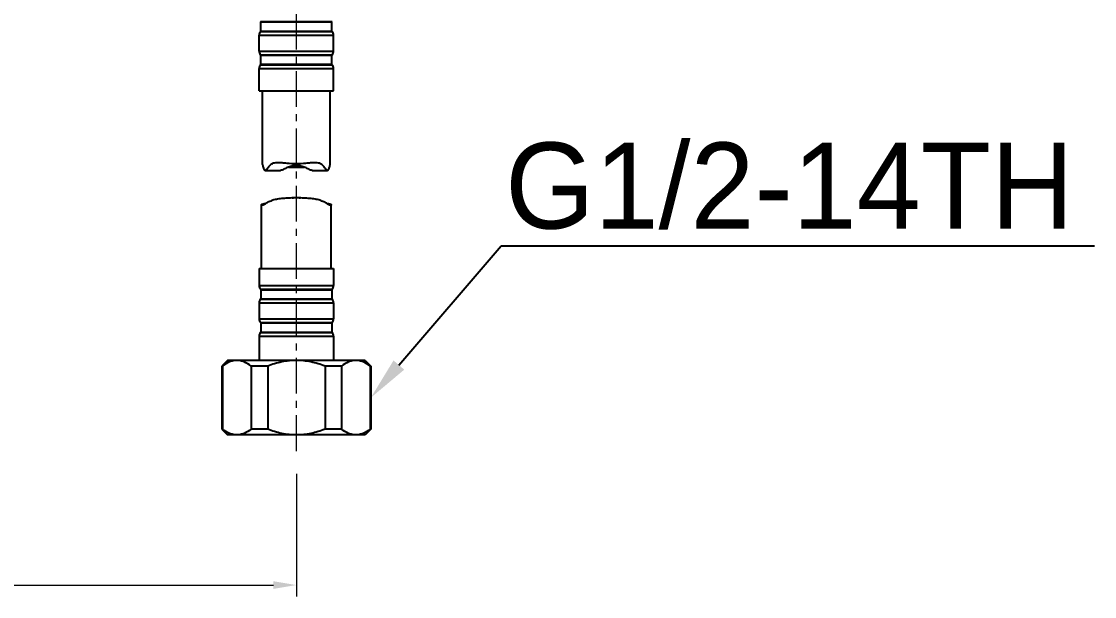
# Model space of a CAD drawing. Extents: x 0 to 1693, y 0 to 1240.
# Drawn here: x 568.2 to 755.5, y 349.3 to 449.5 of the extents above; entities that cross this region are included whole.
import ezdxf
from ezdxf import colors
from ezdxf.entities.mleader import LeaderData, LeaderLine
from ezdxf.math import Vec2, Vec3

# ---------------------------------------------------------------- set-up
doc = ezdxf.new("R2010")
doc.units = 0
doc.header["$LTSCALE"] = 10
doc.header["$MEASUREMENT"] = 0
doc.header["$PDMODE"] = 3
doc.header["$PDSIZE"] = -10
doc.linetypes.add('CENTER', pattern=[2, 1.25, -0.25, 0.25, -0.25])
doc.linetypes.add('CENTER2', pattern=[28.575, 19.05, -3.175, 3.175, -3.175])
doc.layers.get('0').update_dxf_attribs({"linetype": 'CONTINUOUS'})
doc.layers.get('DEFPOINTS').update_dxf_attribs({"linetype": 'CONTINUOUS'})
doc.layers.add('Cneter', color=1, linetype='CENTER2', lineweight=13)
doc.layers.add('DEF_LAYER_ASSEM_MEMBER', color=7, linetype='CONTINUOUS')
doc.styles.add('Daelim Dimension', font='')
doc.styles.get('Daelim Dimension').set_extended_font_data('나눔고딕')
doc.dimstyles.new('DEFAULT', dxfattribs={"dimscale": 2, "dimtxt": 2, "dimasz": 2, "dimexe": 0, "dimexo": 2, "dimgap": 1, "dimtad": 1, "dimdec": 0, "dimzin": 9, "dimdsep": 46, "dimtxsty": 'Daelim Dimension', "dimcen": 0.5, "dimclrd": 5, "dimclre": 5, "dimclrt": 256, "dimadec": 1, "dimazin": 0, "dimtfac": 1, "dimtdec": 0, "dimtix": 1, "dimtmove": 0, "dimatfit": 3, "dimfxl": 1, "dimtolj": 1, "dimtzin": 1, "dimlwd": 9, "dimlwe": 9, "dimarcsym": 0})

# ---------------------------------------------------------------- blocks, each defined once
blk = doc.blocks.new('*D5')
at = {"color": 5, "lineweight": 9, "ltscale": 0.5, "transparency": 16777216}
for p, q in [((412.19, 368.92), (412.19, 349.29)), ((616.19, 370.66), (616.19, 349.29)), ((416.19, 351.29), (612.19, 351.29))]:
    blk.add_line(p, q, dxfattribs=at)
at = {"color": 5, "ltscale": 0.5, "transparency": 16777216}
for points in [[(416.19, 351.96), (416.19, 350.63), (412.19, 351.29)], [(612.19, 351.96), (612.19, 350.63), (616.19, 351.29)]]:
    blk.add_solid(points, dxfattribs=at)
at = {"layer": 'DEFPOINTS', "color": 0, "ltscale": 0.5, "transparency": 16777216}
for p in [(616.19, 374.66), (412.19, 372.92), (616.19, 351.29)]:
    blk.add_point(p, dxfattribs=at)
at = {"color": 7, "ltscale": 0.5, "transparency": 16777216, "insert": (514.19, 364.14), "char_height": 10, "attachment_point": 2, "style": 'Daelim Dimension'}
blk.add_mtext('\\A1;204', dxfattribs=at)

msp = doc.modelspace()

# ---------------------------------------------------------------- linework, layer by layer
at = {"layer": 'Cneter', "linetype": 'CENTER', "lineweight": 5, "ltscale": 0.5}
msp.add_line((616.19, 374.66), (616.19, 592.56), dxfattribs=at)
at = {"layer": 'DEF_LAYER_ASSEM_MEMBER', "color": 9, "linetype": 'Continuous'}
for p, q in [((609.93, 449.55), (622.44, 449.55)), ((609.93, 447.81), (622.44, 447.81)), ((609.69, 447.16), (622.69, 447.16)), ((609.69, 444.4), (622.69, 444.4)), ((609.93, 443.75), (622.44, 443.75)), ((609.93, 442.01), (622.44, 442.01)), ((609.69, 441.36), (622.69, 441.36)), ((609.69, 403.51), (622.69, 403.51)), ((609.93, 402.86), (622.44, 402.86)), ((609.93, 401.12), (622.44, 401.12)), ((609.69, 400.47), (622.69, 400.47)), ((609.69, 397.71), (622.69, 397.71)), ((609.93, 397.06), (622.44, 397.06)), ((609.93, 395.32), (622.44, 395.32)), ((609.69, 394.67), (622.69, 394.67))]:
    msp.add_line(p, q, dxfattribs=at)
at = {"layer": 'DEF_LAYER_ASSEM_MEMBER', "color": 7, "linetype": 'Continuous'}
for p, q in [((609.99, 449.48), (609.93, 449.55)), ((609.99, 449.48), (622.39, 449.48)), ((609.99, 447.88), (609.99, 449.48)), ((622.39, 449.48), (622.44, 449.55)), ((622.39, 447.88), (622.39, 449.48)), ((609.93, 447.81), (609.99, 447.88)), ((609.99, 447.88), (622.39, 447.88)), ((622.44, 447.81), (622.39, 447.88)), ((609.69, 444.4), (609.69, 447.16)), ((622.69, 444.4), (622.69, 447.16)), ((609.99, 443.68), (609.93, 443.75)), ((622.39, 443.68), (622.44, 443.75)), ((609.93, 442.01), (609.99, 442.08)), ((609.99, 443.68), (622.39, 443.68)), ((609.99, 442.08), (609.99, 443.68)), ((609.99, 442.08), (622.39, 442.08)), ((622.39, 442.08), (622.39, 443.68)), ((622.44, 442.01), (622.39, 442.08)), ((609.69, 437.46), (609.69, 441.36)), ((622.69, 437.46), (622.69, 441.36)), ((609.69, 437.46), (622.68, 437.46)), ((610.29, 424.62), (610.29, 437.46)), ((622.09, 424.62), (622.09, 437.46)), ((610.77, 423.58), (613.44, 423.58)), ((614.82, 424.16), (617.55, 424.16)), ((616.73, 424.16), (615.64, 424.16)), ((618.93, 423.58), (621.61, 423.58)), ((610.09, 406.46), (610.09, 417.58)), ((610.78, 417.76), (610.54, 417.76)), ((621.84, 417.76), (621.59, 417.76)), ((622.29, 406.46), (622.29, 417.58)), ((609.69, 406.46), (622.68, 406.46)), ((609.69, 406.46), (609.69, 403.51)), ((622.69, 406.46), (622.69, 403.51)), ((609.93, 402.86), (609.99, 402.79)), ((609.99, 402.79), (622.39, 402.79)), ((609.99, 402.79), (609.99, 401.19)), ((622.44, 402.86), (622.39, 402.79)), ((622.39, 402.79), (622.39, 401.19)), ((609.99, 401.19), (609.93, 401.12)), ((609.99, 401.19), (622.39, 401.19)), ((622.39, 401.19), (622.44, 401.12)), ((609.69, 400.47), (609.69, 397.71)), ((622.69, 400.47), (622.69, 397.71)), ((609.93, 397.06), (609.99, 396.99)), ((609.99, 396.99), (622.39, 396.99)), ((609.99, 396.99), (609.99, 395.39)), ((622.44, 397.06), (622.39, 396.99)), ((622.39, 396.99), (622.39, 395.39)), ((609.99, 395.39), (609.93, 395.32)), ((609.99, 395.39), (622.39, 395.39)), ((622.39, 395.39), (622.44, 395.32)), ((609.69, 394.67), (609.69, 390.46)), ((622.69, 394.67), (622.69, 390.46)), ((604.19, 390.46), (603.19, 389.46)), ((603.29, 389.46), (603.19, 389.46)), ((603.19, 389.46), (603.19, 378.46)), ((603.29, 389.46), (603.29, 378.46)), ((628.19, 390.46), (604.19, 390.46)), ((611.19, 389.46), (608.29, 389.46)), ((608.29, 389.46), (608.29, 378.46)), ((611.19, 389.46), (611.19, 378.46)), ((624.08, 389.46), (621.19, 389.46)), ((621.19, 389.46), (621.19, 378.46)), ((624.08, 389.46), (624.08, 378.46)), ((628.19, 390.46), (629.19, 389.46)), ((629.19, 389.46), (629.08, 389.46)), ((629.08, 389.46), (629.08, 378.46)), ((629.19, 389.46), (629.19, 378.46)), ((603.29, 378.46), (603.19, 378.46)), ((603.19, 378.46), (604.19, 377.46)), ((611.19, 378.46), (608.29, 378.46)), ((624.08, 378.46), (621.19, 378.46)), ((629.19, 378.46), (628.19, 377.46)), ((629.19, 378.46), (629.08, 378.46)), ((628.19, 377.46), (604.19, 377.46))]:
    msp.add_line(p, q, dxfattribs=at)
for centre, radius, start, end in [((610.69, 447.16), 1, 139.3987, 180), ((621.69, 447.16), 1, 0, 40.6013), ((610.69, 444.4), 1, 180, 220.6013), ((621.69, 444.4), 1, 319.3987, 0), ((610.69, 441.36), 1, 139.3987, 180), ((621.69, 441.36), 1, 0, 40.6013), ((616.17, 444.22), 19.91, 267.8576, 270.0345), ((616.2, 444.22), 19.91, 269.9655, 272.1437), ((616.19, 416.02), 2.85, 90, 90.1921), ((616.19, 416.02), 2.85, 89.8089, 90), ((610.69, 403.51), 1, 180, 220.6013), ((621.69, 403.51), 1, 319.3987, 0), ((610.69, 400.47), 1, 139.3987, 180), ((621.69, 400.47), 1, 0, 40.6013), ((610.69, 397.71), 1, 180, 220.6013), ((621.69, 397.71), 1, 319.3987, 0), ((610.69, 394.67), 1, 139.3987, 180), ((621.69, 394.67), 1, 0, 40.6013)]:
    msp.add_arc(centre, radius, start, end, dxfattribs=at)
for points, start_tangent, end_tangent in [([(610.29, 424.62), (610.29, 424.54), (610.32, 424.43), (610.41, 424.13), (610.55, 423.78), (610.65, 423.64), (610.77, 423.58)], (0.003661, -0.999993), (0.999995, 0.003209)), ([(610.77, 423.58), (610.86, 423.61), (610.96, 423.7), (611.16, 423.95), (611.38, 424.24), (611.62, 424.51), (611.89, 424.73), (612.22, 424.88), (612.58, 424.96), (612.97, 424.98)], (0.999995, 0.003209), (1, 0.000097)), ([(612.97, 424.98), (613.71, 424.94), (614.51, 424.86), (616.19, 424.76)], (1, 0.000097), (1, 0)), ([(616.19, 424.4), (615.38, 424.32), (614.65, 424.09), (614.01, 423.78), (613.72, 423.64), (613.44, 423.58)], (-1, 0), (-0.999982, -0.005988)), ([(616.19, 424.76), (617.86, 424.86), (618.66, 424.94), (619.4, 424.98)], (1, 0), (1, -0.000165)), ([(618.93, 423.58), (618.65, 423.64), (618.36, 423.78), (617.72, 424.09), (616.99, 424.32), (616.19, 424.4)], (-0.999992, 0.004106), (-1, 0)), ([(619.4, 424.98), (619.79, 424.96), (620.15, 424.88), (620.48, 424.73), (620.75, 424.51), (620.99, 424.24), (621.21, 423.95), (621.41, 423.7), (621.51, 423.61), (621.61, 423.58)], (1, -0.000165), (0.999976, 0.006939)), ([(621.61, 423.58), (621.72, 423.64), (621.82, 423.78), (621.96, 424.13), (622.05, 424.43), (622.08, 424.54), (622.09, 424.62)], (0.999976, 0.006939), (0.00154, 0.999999)), ([(610.09, 417.57), (610.09, 417.59), (610.11, 417.63)], (-0.007301, 0.999973), (0.605619, 0.795755)), ([(610.2, 417.49), (610.11, 417.51), (610.09, 417.57)], (-0.999994, 0.003325), (-0.007301, 0.999973)), ([(610.11, 417.63), (610.25, 417.72), (610.54, 417.76)], (0.605619, 0.795755), (1, 0.00049)), ([(616.19, 418.79), (615.12, 418.77), (614.1, 418.71), (613.14, 418.61), (612.28, 418.43), (611.54, 418.17), (610.95, 417.86), (610.5, 417.59), (610.33, 417.51), (610.2, 417.49)], (-1, 0), (-0.999994, 0.003325)), ([(615.47, 418.78), (616.18, 418.87)], (0.970048, 0.242914), (0.999994, 0.003352)), ([(616.19, 418.87), (616.9, 418.78)], (0.999994, -0.003335), (0.970125, -0.242607)), ([(622.17, 417.49), (622.04, 417.51), (621.87, 417.59), (621.42, 417.86), (620.83, 418.17), (620.1, 418.43), (619.23, 418.61), (618.27, 418.71), (617.25, 418.77), (616.19, 418.79)], (-0.999995, -0.003028), (-1, 0)), ([(621.84, 417.76), (621.91, 417.75), (622.1, 417.73)], (1, -0.000411), (0.964278, -0.264892)), ([(622.1, 417.73), (622.18, 417.7), (622.29, 417.57)], (0.964278, -0.264892), (-0.007091, -0.999975)), ([(622.29, 417.57), (622.26, 417.51), (622.17, 417.49)], (-0.007091, -0.999975), (-0.999995, -0.003028)), ([(605.79, 390.46), (605.15, 390.39), (604.52, 390.19), (603.29, 389.46)], (-1, 0), (-0.792624, -0.609711)), ([(608.29, 389.46), (607.07, 390.19), (606.43, 390.39), (605.79, 390.46)], (-0.792624, 0.609711), (-1, 0)), ([(616.19, 390.46), (613.64, 390.19), (611.19, 389.46)], (-1, 0), (-0.933346, -0.358979)), ([(621.19, 389.46), (618.73, 390.19), (616.19, 390.46)], (-0.933346, 0.358979), (-1, 0)), ([(626.58, 390.46), (625.94, 390.39), (625.3, 390.19), (624.08, 389.46)], (-1, 0), (-0.792624, -0.609711)), ([(629.08, 389.46), (627.85, 390.19), (627.22, 390.39), (626.58, 390.46)], (-0.792624, 0.609711), (-1, 0)), ([(605.79, 377.46), (605.15, 377.53), (604.52, 377.73), (603.29, 378.46)], (-1, 0), (-0.792624, 0.609711)), ([(608.29, 378.46), (607.07, 377.73), (606.43, 377.53), (605.79, 377.46)], (-0.792624, -0.609711), (-1, 0)), ([(616.19, 377.46), (613.64, 377.73), (611.19, 378.46)], (-1, 0), (-0.933346, 0.358979)), ([(621.19, 378.46), (618.73, 377.73), (616.19, 377.46)], (-0.933346, -0.358979), (-1, 0)), ([(626.58, 377.46), (625.94, 377.53), (625.3, 377.73), (624.08, 378.46)], (-1, 0), (-0.792624, 0.609711)), ([(629.08, 378.46), (627.85, 377.73), (627.22, 377.53), (626.58, 377.46)], (-0.792624, -0.609711), (-1, 0))]:
    msp.add_spline(points, degree=3, dxfattribs=dict(at, start_tangent=start_tangent, end_tangent=end_tangent))

# ---------------------------------------------------------------- dimensions: what is measured, and where the dimension line sits
at = {"color": 5, "ltscale": 0.5}
dim = msp.add_linear_dim(base=(616.19, 351.29), p1=(412.19, 372.92), p2=(616.19, 374.66), dimstyle='DEFAULT', override={"dimtxt": 5, "dimexe": 1, "dimdec": 0, "dimclrd": 5, "dimclre": 5, "dimclrt": 7}, dxfattribs=at)
dim.commit()
dim.dimension.update_dxf_attribs({"geometry": '*D5', "text_midpoint": (514.19, 351.29), "dimtype": 128})

# ---------------------------------------------------------------- leaders
at = {"ltscale": 0.5}
ml = msp.add_multileader_mtext('Standard', dxfattribs=at)
ml.set_content('G1/2-14TH', color=256, style='Daelim Dimension')
ml.set_leader_properties(color=5)
ml.build(insert=Vec2(0, 0))
ml.multileader.update_dxf_attribs({"text_left_attachment_type": 6, "text_right_attachment_type": 6, "dogleg_length": 0.36, "arrow_head_size": 7.5})
ctx = ml.context
ctx.base_point, ctx.char_height, ctx.arrow_head_size, ctx.landing_gap_size, ctx.plane_origin = Vec3(652.49, 410.44), 15, 7.5, 0.135, Vec3(637.19, 383.96)
ctx.left_attachment, ctx.right_attachment = 6, 6
notes = []
notes.append((ctx, [(0, (1, 1, 0), (651.95, 410.44), (1, 0), 0.54, [(0, [(629.19, 383.96)], 0, [])])]))
ctx.mtext.insert, ctx.mtext.flow_direction = Vec3(652.63, 428.44), 5
for ctx, leaders in notes:
    for number, flags, end, landing, length, lines in leaders:
        leader = LeaderData()
        leader.index, (leader.has_last_leader_line, leader.has_dogleg_vector, leader.attachment_direction) = number, flags
        leader.last_leader_point, leader.dogleg_vector, leader.dogleg_length = Vec3(end), Vec3(landing), length
        for number, points, colour, breaks in lines:
            line = LeaderLine()
            line.index, line.vertices, line.color, line.breaks = number, Vec3.list(points), colors.encode_raw_color(colour), breaks
            leader.lines.append(line)
        ctx.leaders.append(leader)

doc.saveas('drawing.dxf')
